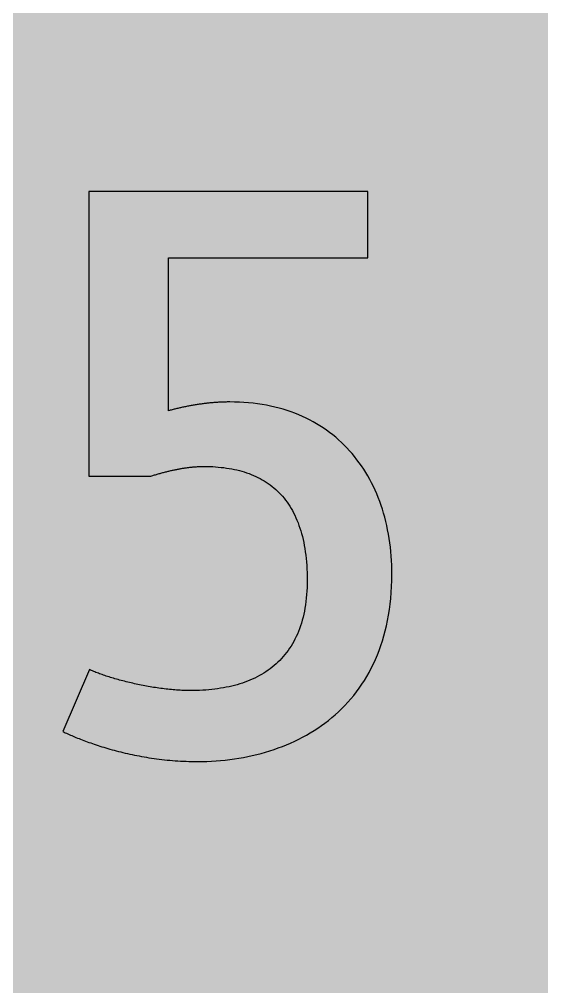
# Model space of a CAD drawing. Header units: millimetres. Extents: x 0 to 212, y 0 to 212.
# Drawn here: x 100.72 to 125.86, y 118.59 to 165.15 of the extents above; entities that cross this region are included whole.
import ezdxf

# ---------------------------------------------------------------- set-up
doc = ezdxf.new("R2010")
doc.units = ezdxf.units.MM

msp = doc.modelspace()

# ---------------------------------------------------------------- hatches: boundary and pattern name
for color, points in [(254, [(211.7189, 105.8869), (211.709, 107.2007), (211.6861, 108.5139), (211.6455, 109.8245), (211.5871, 111.1326), (211.5134, 112.4407), (211.4245, 113.7437), (211.3204, 115.0468), (211.201, 116.3447), (211.0638, 117.6426), (210.9114, 118.9355), (210.7413, 120.2258), (210.5584, 121.5136), (210.3577, 122.7988), (210.1418, 124.079), (209.9107, 125.3566), (209.6643, 126.6292), (209.4027, 127.8992), (209.1258, 129.1641), (208.8337, 130.4239), (208.5264, 131.6812), (208.2038, 132.936), (207.866, 134.1831), (207.5104, 135.4277), (207.1421, 136.6647), (206.7611, 137.8991), (206.3623, 139.1285), (205.9483, 140.3502), (205.5216, 141.5694), (205.0771, 142.781), (204.6199, 143.9901), (204.1474, 145.1915), (203.6623, 146.3853), (203.1619, 147.574), (202.6463, 148.7576), (202.1154, 149.9362), (201.5693, 151.1046), (201.0105, 152.2705), (200.439, 153.4262), (199.8523, 154.5768), (199.2503, 155.7198), (198.6356, 156.8577), (198.0057, 157.9855), (197.3605, 159.1081), (196.7052, 160.2232), (196.0321, 161.3281), (195.3489, 162.4279), (194.6504, 163.5176), (193.9366, 164.6022), (193.2102, 165.6766), (192.471, 166.7434), (191.7167, 167.8), (190.9521, 168.849), (190.1698, 169.8904), (189.3773, 170.9217), (188.5696, 171.9428), (187.7517, 172.9562), (186.9161, 173.9621), (186.0702, 174.9552), (185.2117, 175.9407), (184.338, 176.9161), (183.454, 177.8838), (182.5549, 178.8389), (181.643, 179.7837), (180.721, 180.7185), (179.7837, 181.643), (178.8389, 182.5549), (177.8838, 183.454), (176.9161, 184.338), (175.9407, 185.2117), (174.9552, 186.0702), (173.9621, 186.9161), (172.9562, 187.7492), (171.9428, 188.5696), (170.9217, 189.3773), (169.8904, 190.1698), (168.849, 190.9496), (167.8, 191.7167), (166.7408, 192.471), (165.6766, 193.2102), (164.6022, 193.9366), (163.5176, 194.6504), (162.4279, 195.3489), (161.3281, 196.0321), (160.2232, 196.7052), (159.1081, 197.3631), (157.9855, 198.0057), (156.8577, 198.6356), (155.7198, 199.2503), (154.5768, 199.8523), (153.4262, 200.439), (152.2705, 201.0131), (151.1046, 201.5719), (149.9362, 202.1154), (148.7576, 202.6463), (147.574, 203.1619), (146.3853, 203.6623), (145.1889, 204.15), (143.9875, 204.6199), (142.781, 205.0796), (141.5694, 205.5216), (140.3502, 205.9483), (139.1285, 206.3623), (137.8991, 206.7611), (136.6647, 207.1446), (135.4252, 207.5129), (134.1831, 207.866), (132.9334, 208.2038), (131.6812, 208.5264), (130.4239, 208.8337), (129.1641, 209.1284), (127.8966, 209.4052), (126.6292, 209.6668), (125.3541, 209.9132), (124.0765, 210.1444), (122.7963, 210.3603), (121.5136, 210.5584), (120.2258, 210.7438), (118.9355, 210.9114), (117.6401, 211.0638), (116.3447, 211.201), (115.0468, 211.3229), (113.7437, 211.4271), (112.4382, 211.516), (111.1326, 211.5896), (109.8245, 211.6455), (108.5113, 211.6861), (107.1982, 211.7115), (105.885, 211.7192), (104.5693, 211.7115), (103.2561, 211.6861), (101.9454, 211.6455), (100.6373, 211.5896), (99.3292, 211.516), (98.0262, 211.4271), (96.7232, 211.3229), (95.4253, 211.201), (94.1273, 211.0638), (92.8345, 210.9114), (91.5441, 210.7438), (90.2564, 210.5584), (88.9711, 210.3603), (87.691, 210.1444), (86.4133, 209.9132), (85.1408, 209.6668), (83.8708, 209.4052), (82.6059, 209.1284), (81.346, 208.8337), (80.0887, 208.5264), (78.834, 208.2038), (77.5868, 207.866), (76.3422, 207.5129), (75.1053, 207.1446), (73.8708, 206.7611), (72.6415, 206.3623), (71.4197, 205.9483), (70.2005, 205.5216), (68.9889, 205.0796), (67.7799, 204.6199), (66.5785, 204.15), (65.3847, 203.6623), (64.196, 203.1619), (63.0123, 202.6463), (61.8338, 202.1154), (60.6628, 201.5719), (59.4995, 201.0131), (58.3438, 200.439), (57.1932, 199.8523), (56.0502, 199.2503), (54.9123, 198.6356), (53.7845, 198.0057), (52.6618, 197.3631), (51.5468, 196.7052), (50.4419, 196.0321), (49.342, 195.3489), (48.2524, 194.6504), (47.1678, 193.9366), (46.0934, 193.2102), (45.0266, 192.471), (43.9699, 191.7167), (42.9209, 190.9496), (41.8795, 190.1698), (40.8483, 189.3773), (39.8272, 188.5696), (38.8137, 187.7492), (37.8079, 186.9161), (36.8148, 186.0702), (35.8292, 185.2117), (34.8539, 184.338), (33.8861, 183.454), (32.9311, 182.5549), (31.9862, 181.643), (31.049, 180.7185), (30.1269, 179.7837), (29.2151, 178.8389), (28.3159, 177.8838), (27.432, 176.9161), (26.5582, 175.9407), (25.6997, 174.9552), (24.8539, 173.9621), (24.0208, 172.9562), (23.2004, 171.9428), (22.3926, 170.9217), (21.6002, 169.8904), (20.8204, 168.849), (20.0533, 167.8), (19.2989, 166.7434), (18.5598, 165.6766), (17.8333, 164.6022), (17.1196, 163.5176), (16.4211, 162.4279), (15.7378, 161.3281), (15.0647, 160.2232), (14.4069, 159.1081), (13.7643, 157.9855), (13.1343, 156.8577), (12.5197, 155.7198), (11.9177, 154.5768), (11.3309, 153.4262), (10.7569, 152.2705), (10.1981, 151.1046), (9.6545, 149.9362), (9.1237, 148.7576), (8.6081, 147.574), (8.1077, 146.3853), (7.62, 145.1915), (7.1501, 143.9901), (6.6904, 142.781), (6.2484, 141.5694), (5.8217, 140.3502), (5.4077, 139.1285), (5.0089, 137.8991), (4.6253, 136.6647), (4.257, 135.4277), (3.904, 134.1831), (3.5662, 132.936), (3.2436, 131.6812), (2.9362, 130.4239), (2.6416, 129.1641), (2.3647, 127.8992), (2.1031, 126.6292), (1.8567, 125.3566), (1.6256, 124.079), (1.4097, 122.7988), (1.2116, 121.5136), (1.0262, 120.2258), (0.8585, 118.9355), (0.7061, 117.6426), (0.569, 116.3447), (0.447, 115.0468), (0.3429, 113.7437), (0.254, 112.4407), (0.1803, 111.1326), (0.1245, 109.8245), (0.0838, 108.5139), (0.0584, 107.2007), (0.0508, 105.885), (0.0584, 104.5718), (0.0838, 103.2586), (0.1245, 101.9454), (0.1803, 100.6373), (0.254, 99.3318), (0.3429, 98.0262), (0.447, 96.7232), (0.569, 95.4253), (0.7061, 94.1299), (0.8585, 92.8345), (1.0262, 91.5441), (1.2116, 90.2564), (1.4097, 88.9737), (1.6256, 87.6935), (1.8567, 86.4159), (2.1031, 85.1408), (2.3647, 83.8733), (2.6416, 82.6059), (2.9362, 81.346), (3.2436, 80.0887), (3.5662, 78.8365), (3.904, 77.5868), (4.257, 76.3448), (4.6253, 75.1053), (5.0089, 73.8708), (5.4077, 72.6415), (5.8217, 71.4197), (6.2484, 70.2005), (6.6904, 68.9889), (7.1501, 67.7824), (7.62, 66.581), (8.1077, 65.3847), (8.6081, 64.196), (9.1237, 63.0123), (9.6545, 61.8338), (10.1981, 60.6654), (10.7569, 59.4995), (11.3309, 58.3438), (11.9177, 57.1932), (12.5197, 56.0502), (13.1343, 54.9123), (13.7643, 53.7845), (14.4069, 52.6618), (15.0647, 51.5468), (15.7378, 50.4419), (16.4211, 49.342), (17.1196, 48.2524), (17.8333, 47.1678), (18.5598, 46.0934), (19.2989, 45.0291), (20.0533, 43.9699), (20.8204, 42.9209), (21.6002, 41.8795), (22.3926, 40.8483), (23.2004, 39.8272), (24.0208, 38.8137), (24.8539, 37.8079), (25.6997, 36.8148), (26.5582, 35.8292), (27.432, 34.8539), (28.3159, 33.8861), (29.2151, 32.9311), (30.1269, 31.9862), (31.049, 31.049), (31.9862, 30.1269), (32.9311, 29.2151), (33.8861, 28.3159), (34.8539, 27.432), (35.8292, 26.5582), (36.8148, 25.6997), (37.8079, 24.8539), (38.8137, 24.0182), (39.8272, 23.2004), (40.8483, 22.3926), (41.8795, 21.6002), (42.9209, 20.8178), (43.9699, 20.0533), (45.0266, 19.2989), (46.0934, 18.5598), (47.1678, 17.8333), (48.2524, 17.1196), (49.342, 16.4211), (50.4419, 15.7378), (51.5468, 15.0647), (52.6618, 14.4094), (53.7845, 13.7643), (54.9123, 13.1343), (56.0502, 12.5197), (57.1932, 11.9177), (58.3438, 11.3309), (59.4995, 10.7594), (60.6628, 10.2006), (61.8338, 9.6545), (63.0123, 9.1237), (64.196, 8.6081), (65.3847, 8.1077), (66.5785, 7.6225), (67.7799, 7.1501), (68.9889, 6.6929), (70.2005, 6.2484), (71.4197, 5.8217), (72.6415, 5.4077), (73.8708, 5.0089), (75.1053, 4.6279), (76.3422, 4.2596), (77.5868, 3.904), (78.834, 3.5662), (80.0887, 3.2436), (81.346, 2.9362), (82.6059, 2.6441), (83.8708, 2.3673), (85.1408, 2.1057), (86.4133, 1.8593), (87.691, 1.6281), (88.9711, 1.4122), (90.2564, 1.2116), (91.5441, 1.0287), (92.8345, 0.8585), (94.1273, 0.7061), (95.4253, 0.569), (96.7232, 0.4496), (98.0262, 0.3454), (99.3292, 0.2565), (100.6373, 0.1829), (101.9454, 0.1245), (103.2561, 0.0838), (104.5693, 0.061), (105.885, 0.0533), (107.1982, 0.061), (108.5113, 0.0838), (109.8245, 0.1245), (111.1326, 0.1829), (112.4382, 0.2565), (113.7437, 0.3454), (115.0468, 0.4496), (116.3447, 0.569), (117.6401, 0.7061), (118.9355, 0.8585), (120.2258, 1.0287), (121.5136, 1.2116), (122.7963, 1.4122), (124.0765, 1.6281), (125.3541, 1.8593), (126.6292, 2.1057), (127.8966, 2.3673), (129.1641, 2.6441), (130.4239, 2.9362), (131.6812, 3.2436), (132.9334, 3.5662), (134.1831, 3.904), (135.4252, 4.2596), (136.6647, 4.6279), (137.8991, 5.0089), (139.1285, 5.4077), (140.3502, 5.8217), (141.5694, 6.2484), (142.781, 6.6929), (143.9875, 7.1501), (145.1889, 7.6225), (146.3853, 8.1077), (147.574, 8.6081), (148.7576, 9.1237), (149.9362, 9.6545), (151.1046, 10.2006), (152.2705, 10.7594), (153.4262, 11.3309), (154.5768, 11.9177), (155.7198, 12.5197), (156.8577, 13.1343), (157.9855, 13.7643), (159.1081, 14.4094), (160.2232, 15.0647), (161.3281, 15.7378), (162.4279, 16.4211), (163.5176, 17.1196), (164.6022, 17.8333), (165.6766, 18.5598), (166.7408, 19.2989), (167.8, 20.0533), (168.849, 20.8178), (169.8904, 21.6002), (170.9217, 22.3926), (171.9428, 23.2004), (172.9562, 24.0182), (173.9621, 24.8539), (174.9552, 25.6997), (175.9407, 26.5582), (176.9161, 27.432), (177.8838, 28.3159), (178.8389, 29.2151), (179.7837, 30.1269), (180.721, 31.049), (181.643, 31.9862), (182.5549, 32.9311), (183.454, 33.8861), (184.338, 34.8539), (185.2117, 35.8292), (186.0702, 36.8148), (186.9161, 37.8079), (187.7517, 38.8137), (188.5696, 39.8272), (189.3773, 40.8483), (190.1698, 41.8795), (190.9521, 42.9209), (191.7167, 43.9699), (192.471, 45.0291), (193.2102, 46.0934), (193.9366, 47.1678), (194.6504, 48.2524), (195.3489, 49.342), (196.0321, 50.4419), (196.7052, 51.5468), (197.3605, 52.6618), (198.0057, 53.7845), (198.6356, 54.9123), (199.2503, 56.0502), (199.8523, 57.1932), (200.439, 58.3438), (201.0105, 59.4995), (201.5693, 60.6654), (202.1154, 61.8338), (202.6463, 63.0123), (203.1619, 64.196), (203.6623, 65.3847), (204.1474, 66.581), (204.6199, 67.7824), (205.0771, 68.9889), (205.5216, 70.2005), (205.9483, 71.4197), (206.3623, 72.6415), (206.7611, 73.8708), (207.1421, 75.1053), (207.5104, 76.3448), (207.866, 77.5868), (208.2038, 78.8365), (208.5264, 80.0887), (208.8337, 81.346), (209.1258, 82.6059), (209.4027, 83.8733), (209.6643, 85.1408), (209.9107, 86.4159), (210.1418, 87.6935), (210.3577, 88.9737), (210.5584, 90.2564), (210.7413, 91.5441), (210.9114, 92.8345), (211.0638, 94.1299), (211.201, 95.4253), (211.3204, 96.7232), (211.4245, 98.0262), (211.5134, 99.3318), (211.5871, 100.6373), (211.6455, 101.9454), (211.6861, 103.2586), (211.709, 104.5718), (211.7166, 105.885)]), (59, [(117.4845, 153.6799), (117.4845, 156.8633), (104.0585, 156.8633), (104.0585, 143.1643), (107.0472, 143.1643), (107.0915, 143.1773), (107.1372, 143.1925), (107.1804, 143.2052), (107.2261, 143.2204), (107.2718, 143.2331), (107.315, 143.2458), (107.3607, 143.2585), (107.4039, 143.2712), (107.4471, 143.2839), (107.4928, 143.2966), (107.536, 143.3093), (107.5792, 143.322), (107.6223, 143.3322), (107.6655, 143.3449), (107.7087, 143.3551), (107.7519, 143.3652), (107.7951, 143.3779), (107.8357, 143.3881), (107.8789, 143.3982), (107.9221, 143.4084), (107.9627, 143.4186), (108.0059, 143.4287), (108.0465, 143.4363), (108.0872, 143.4465), (108.1303, 143.4567), (108.171, 143.4643), (108.2116, 143.4719), (108.2523, 143.4821), (108.2929, 143.4897), (108.3335, 143.4973), (108.3742, 143.5049), (108.4123, 143.5125), (108.4529, 143.5202), (108.4936, 143.5252), (108.5317, 143.5329), (108.5723, 143.5405), (108.6104, 143.5456), (108.651, 143.5506), (108.6891, 143.5583), (108.7272, 143.5633), (108.7679, 143.5684), (108.806, 143.5735), (108.8441, 143.5786), (108.8822, 143.5837), (108.9203, 143.5887), (108.9558, 143.5913), (108.9939, 143.5964), (109.032, 143.5989), (109.0701, 143.604), (109.1057, 143.6065), (109.1438, 143.6091), (109.1794, 143.6116), (109.2149, 143.6141), (109.253, 143.6167), (109.2886, 143.6192), (109.3241, 143.6218), (109.3597, 143.6243), (109.3953, 143.6243), (109.4308, 143.6268), (109.4664, 143.6268), (109.5019, 143.6268), (109.5375, 143.6294), (109.5705, 143.6294), (109.6061, 143.6294), (109.7483, 143.6268), (109.888, 143.6243), (110.0252, 143.6192), (110.1598, 143.6091), (110.2944, 143.5989), (110.429, 143.5862), (110.5586, 143.571), (110.6881, 143.5532), (110.8151, 143.5354), (110.9421, 143.5125), (111.0666, 143.4871), (111.1885, 143.4592), (111.3079, 143.4287), (111.4273, 143.3982), (111.5441, 143.3627), (111.6584, 143.3246), (111.7727, 143.2839), (111.8819, 143.2433), (111.9911, 143.1976), (112.1004, 143.1493), (112.2045, 143.0985), (112.3086, 143.0452), (112.4077, 142.9893), (112.5068, 142.9309), (112.6058, 142.8699), (112.6998, 142.8064), (112.7912, 142.7378), (112.8827, 142.6693), (112.9716, 142.5956), (113.0579, 142.5219), (113.1418, 142.4432), (113.2256, 142.3619), (113.3043, 142.2781), (113.3831, 142.1917), (113.4567, 142.1028), (113.5304, 142.0114), (113.6015, 141.9149), (113.6701, 141.8158), (113.7361, 141.7142), (113.7996, 141.6101), (113.8606, 141.5034), (113.919, 141.3916), (113.9774, 141.2799), (114.0308, 141.163), (114.0816, 141.0437), (114.1324, 140.9192), (114.1781, 140.7947), (114.2213, 140.6652), (114.2644, 140.5331), (114.3025, 140.3985), (114.3406, 140.2588), (114.3737, 140.1166), (114.4041, 139.9718), (114.4346, 139.8245), (114.46, 139.6721), (114.4829, 139.5171), (114.5032, 139.3596), (114.5235, 139.1971), (114.5388, 139.032), (114.5515, 138.8643), (114.5591, 138.6916), (114.5667, 138.5164), (114.5718, 138.3386), (114.5718, 138.1557), (114.5718, 137.9753), (114.5667, 137.8001), (114.5565, 137.6274), (114.5464, 137.4572), (114.5311, 137.2921), (114.5108, 137.1295), (114.4905, 136.9695), (114.4651, 136.8146), (114.4372, 136.6622), (114.4041, 136.5123), (114.3711, 136.3675), (114.333, 136.2253), (114.2924, 136.0856), (114.2492, 135.951), (114.2009, 135.8189), (114.1527, 135.6893), (114.0993, 135.5623), (114.0435, 135.4404), (113.985, 135.321), (113.9241, 135.2042), (113.8606, 135.0899), (113.7945, 134.9807), (113.7234, 134.874), (113.6523, 134.7699), (113.5786, 134.6683), (113.4999, 134.5692), (113.4212, 134.4752), (113.3373, 134.3812), (113.2535, 134.2923), (113.1646, 134.206), (113.0757, 134.1247), (112.9817, 134.0434), (112.8878, 133.9647), (112.7912, 133.891), (112.6896, 133.8174), (112.588, 133.7488), (112.4839, 133.6827), (112.3798, 133.6192), (112.2705, 133.5583), (112.1588, 133.4999), (112.047, 133.444), (111.9327, 133.3906), (111.8159, 133.3398), (111.6965, 133.2916), (111.5746, 133.2459), (111.4527, 133.2027), (111.3282, 133.162), (111.2012, 133.1239), (111.0717, 133.0884), (110.9421, 133.0579), (110.81, 133.0274), (110.6754, 132.9969), (110.5408, 132.9715), (110.4036, 132.9487), (110.2639, 132.9284), (110.1242, 132.908), (109.982, 132.8928), (109.8398, 132.8776), (109.6924, 132.8674), (109.5477, 132.8572), (109.3978, 132.8496), (109.2505, 132.8445), (109.0981, 132.842), (108.9457, 132.8395), (108.8669, 132.8395), (108.7857, 132.842), (108.7044, 132.8445), (108.6206, 132.8471), (108.5393, 132.8496), (108.4555, 132.8547), (108.3716, 132.8598), (108.2904, 132.8649), (108.204, 132.8699), (108.1202, 132.8776), (108.0364, 132.8852), (107.95, 132.8928), (107.8662, 132.903), (107.7798, 132.9106), (107.696, 132.9207), (107.6096, 132.9334), (107.5258, 132.9436), (107.4395, 132.9563), (107.3531, 132.9665), (107.2693, 132.9817), (107.1829, 132.9944), (107.0966, 133.0071), (107.0127, 133.0223), (106.9264, 133.0376), (106.8426, 133.0528), (106.7587, 133.0681), (106.6749, 133.0833), (106.5911, 133.1011), (106.5073, 133.1163), (106.4235, 133.1341), (106.3422, 133.1519), (106.2584, 133.1697), (106.1771, 133.19), (106.0958, 133.2078), (106.0171, 133.2255), (105.9358, 133.2459), (105.857, 133.2662), (105.7783, 133.2865), (105.7021, 133.3043), (105.6234, 133.3246), (105.5472, 133.3475), (105.4735, 133.3678), (105.3973, 133.3881), (105.3236, 133.4084), (105.2525, 133.4313), (105.1789, 133.4516), (105.1103, 133.4745), (105.0392, 133.4948), (104.9706, 133.5176), (104.9045, 133.5405), (104.836, 133.5608), (104.7725, 133.5837), (104.709, 133.6065), (104.6455, 133.6294), (104.5845, 133.6497), (104.5235, 133.6726), (104.4651, 133.6954), (104.4092, 133.7183), (104.3534, 133.7386), (104.2975, 133.7615), (104.2441, 133.7843), (104.1933, 133.8072), (104.1451, 133.8275), (104.0968, 133.8504), (102.8167, 130.8622), (102.87, 130.8354), (102.9284, 130.81), (102.9868, 130.7821), (103.0478, 130.7541), (103.1113, 130.7287), (103.1748, 130.7008), (103.2408, 130.6728), (103.3069, 130.6424), (103.3755, 130.6144), (103.4466, 130.5865), (103.5202, 130.556), (103.5939, 130.5281), (103.6676, 130.4976), (103.7463, 130.4671), (103.825, 130.4366), (103.9038, 130.4087), (103.9876, 130.3782), (104.0689, 130.3477), (104.1552, 130.3172), (104.2416, 130.2868), (104.328, 130.2563), (104.4169, 130.2283), (104.5083, 130.1979), (104.5997, 130.1674), (104.6937, 130.1394), (104.7877, 130.109), (104.8842, 130.081), (104.9833, 130.0505), (105.0823, 130.0226), (105.1814, 129.9947), (105.283, 129.9667), (105.3871, 129.9388), (105.4913, 129.9134), (105.598, 129.8854), (105.7046, 129.86), (105.8113, 129.8346), (105.9205, 129.8092), (106.0323, 129.7838), (106.1441, 129.761), (106.2558, 129.7356), (106.3701, 129.7127), (106.487, 129.6924), (106.6038, 129.6695), (106.7206, 129.6492), (106.84, 129.6289), (106.9594, 129.6086), (107.0813, 129.5908), (107.2032, 129.573), (107.3277, 129.5552), (107.4522, 129.54), (107.5766, 129.5248), (107.7036, 129.5121), (107.8306, 129.4968), (107.9602, 129.4867), (108.0897, 129.474), (108.2192, 129.4638), (108.3513, 129.4562), (108.4834, 129.4486), (108.6155, 129.4409), (108.7501, 129.4359), (108.8847, 129.4308), (109.0219, 129.4282), (109.159, 129.4257), (109.2962, 129.4257), (109.5197, 129.4282), (109.7432, 129.4333), (109.9668, 129.4435), (110.1877, 129.4562), (110.4087, 129.474), (110.6297, 129.4968), (110.8507, 129.5222), (111.0691, 129.5502), (111.285, 129.5857), (111.5035, 129.6238), (111.7168, 129.6645), (111.9327, 129.7102), (112.1435, 129.761), (112.3544, 129.8143), (112.5626, 129.8753), (112.7709, 129.9362), (112.9767, 130.0048), (113.1799, 130.0759), (113.3805, 130.1521), (113.5812, 130.2309), (113.7768, 130.3147), (113.9723, 130.4036), (114.1628, 130.4976), (114.3533, 130.5966), (114.5388, 130.6982), (114.7216, 130.8049), (114.9045, 130.9167), (115.0823, 131.031), (115.2576, 131.1529), (115.4278, 131.2774), (115.5979, 131.4069), (115.7605, 131.5415), (115.9231, 131.6787), (116.0805, 131.8235), (116.2355, 131.9708), (116.3853, 132.1232), (116.5327, 132.2807), (116.6749, 132.4432), (116.8121, 132.6109), (116.9467, 132.7836), (117.0762, 132.9614), (117.2032, 133.1417), (117.3226, 133.3297), (117.4394, 133.5202), (117.5512, 133.7183), (117.6579, 133.919), (117.7595, 134.1247), (117.8585, 134.3381), (117.95, 134.554), (118.0363, 134.7749), (118.1176, 135.0035), (118.1938, 135.2347), (118.2649, 135.4709), (118.3284, 135.7147), (118.3894, 135.9611), (118.4427, 136.2151), (118.4885, 136.4742), (118.5316, 136.7358), (118.5672, 137.0051), (118.5951, 137.2794), (118.618, 137.5588), (118.6332, 137.8433), (118.6434, 138.1328), (118.6485, 138.43), (118.6459, 138.6535), (118.6383, 138.877), (118.6282, 139.098), (118.6155, 139.3165), (118.5951, 139.5324), (118.5748, 139.7457), (118.5469, 139.9591), (118.5164, 140.1674), (118.4808, 140.3756), (118.4427, 140.5788), (118.3996, 140.782), (118.3538, 140.9827), (118.303, 141.1808), (118.2497, 141.3739), (118.1913, 141.5669), (118.1278, 141.7574), (118.0617, 141.9428), (117.9906, 142.1282), (117.917, 142.3086), (117.8382, 142.4864), (117.7569, 142.6642), (117.6731, 142.8344), (117.5817, 143.0045), (117.4902, 143.1722), (117.3937, 143.3347), (117.2921, 143.4948), (117.188, 143.6522), (117.0788, 143.8046), (116.967, 143.9545), (116.8527, 144.1018), (116.7333, 144.2466), (116.6114, 144.3863), (116.4844, 144.5235), (116.3549, 144.6555), (116.2202, 144.7851), (116.0831, 144.9095), (115.9434, 145.0315), (115.7986, 145.1508), (115.6513, 145.2651), (115.4989, 145.3744), (115.3439, 145.481), (115.1865, 145.5826), (115.0239, 145.6817), (114.8588, 145.7757), (114.6886, 145.8671), (114.5184, 145.9535), (114.3406, 146.0348), (114.1628, 146.1135), (113.98, 146.1872), (113.7945, 146.2557), (113.604, 146.3192), (113.4135, 146.3802), (113.218, 146.4361), (113.0173, 146.4869), (112.8141, 146.5326), (112.6109, 146.5732), (112.4001, 146.6113), (112.1893, 146.6444), (111.9734, 146.6698), (111.7549, 146.6926), (111.5314, 146.7104), (111.3079, 146.7231), (111.0793, 146.7307), (110.8481, 146.7333), (110.805, 146.7333), (110.7592, 146.7333), (110.7161, 146.7333), (110.6729, 146.7307), (110.6272, 146.7307), (110.5814, 146.7282), (110.5383, 146.7282), (110.4925, 146.7256), (110.4468, 146.7231), (110.4011, 146.7231), (110.3554, 146.7206), (110.3097, 146.718), (110.2639, 146.7155), (110.2182, 146.7104), (110.1725, 146.7079), (110.1242, 146.7053), (110.0785, 146.7002), (110.0328, 146.6977), (109.9845, 146.6926), (109.9388, 146.6901), (109.8931, 146.685), (109.8448, 146.6799), (109.7991, 146.6748), (109.7509, 146.6698), (109.7051, 146.6647), (109.6569, 146.6596), (109.6086, 146.6545), (109.5629, 146.6469), (109.5146, 146.6418), (109.4689, 146.6342), (109.4207, 146.6291), (109.3724, 146.6215), (109.3267, 146.6139), (109.2784, 146.6088), (109.2327, 146.6012), (109.1844, 146.5936), (109.1362, 146.5859), (109.0905, 146.5758), (109.0422, 146.5682), (108.9965, 146.5605), (108.9482, 146.5529), (108.9025, 146.5428), (108.8542, 146.5351), (108.8085, 146.525), (108.7603, 146.5174), (108.7145, 146.5072), (108.6688, 146.497), (108.6231, 146.4869), (108.5748, 146.4767), (108.5291, 146.4666), (108.4834, 146.4564), (108.4377, 146.4462), (108.392, 146.4361), (108.3462, 146.4259), (108.3005, 146.4132), (108.2548, 146.4031), (108.2091, 146.3904), (108.1659, 146.3802), (108.1202, 146.3675), (108.0745, 146.3548), (108.0313, 146.3446), (107.9856, 146.3319), (107.9424, 146.3192), (107.8992, 146.3065), (107.9003, 153.6799)])]:
    msp.add_hatch(color=color).paths.add_polyline_path(points)

# ---------------------------------------------------------------- linework, layer by layer
at = {"color": 59}
msp.add_lwpolyline([(117.4845, 153.6799), (117.4845, 156.8633), (104.0585, 156.8633), (104.0585, 143.1643), (107.0472, 143.1643), (107.0915, 143.1773), (107.1372, 143.1925), (107.1804, 143.2052), (107.2261, 143.2204), (107.2718, 143.2331), (107.315, 143.2458), (107.3607, 143.2585), (107.4039, 143.2712), (107.4471, 143.2839), (107.4928, 143.2966), (107.536, 143.3093), (107.5792, 143.322), (107.6223, 143.3322), (107.6655, 143.3449), (107.7087, 143.3551), (107.7519, 143.3652), (107.7951, 143.3779), (107.8357, 143.3881), (107.8789, 143.3982), (107.9221, 143.4084), (107.9627, 143.4186), (108.0059, 143.4287), (108.0465, 143.4363), (108.0872, 143.4465), (108.1303, 143.4567), (108.171, 143.4643), (108.2116, 143.4719), (108.2523, 143.4821), (108.2929, 143.4897), (108.3335, 143.4973), (108.3742, 143.5049), (108.4123, 143.5125), (108.4529, 143.5202), (108.4936, 143.5252), (108.5317, 143.5329), (108.5723, 143.5405), (108.6104, 143.5456), (108.651, 143.5506), (108.6891, 143.5583), (108.7272, 143.5633), (108.7679, 143.5684), (108.806, 143.5735), (108.8441, 143.5786), (108.8822, 143.5837), (108.9203, 143.5887), (108.9558, 143.5913), (108.9939, 143.5964), (109.032, 143.5989), (109.0701, 143.604), (109.1057, 143.6065), (109.1438, 143.6091), (109.1794, 143.6116), (109.2149, 143.6141), (109.253, 143.6167), (109.2886, 143.6192), (109.3241, 143.6218), (109.3597, 143.6243), (109.3953, 143.6243), (109.4308, 143.6268), (109.4664, 143.6268), (109.5019, 143.6268), (109.5375, 143.6294), (109.5705, 143.6294), (109.6061, 143.6294), (109.7483, 143.6268), (109.888, 143.6243), (110.0252, 143.6192), (110.1598, 143.6091), (110.2944, 143.5989), (110.429, 143.5862), (110.5586, 143.571), (110.6881, 143.5532), (110.8151, 143.5354), (110.9421, 143.5125), (111.0666, 143.4871), (111.1885, 143.4592), (111.3079, 143.4287), (111.4273, 143.3982), (111.5441, 143.3627), (111.6584, 143.3246), (111.7727, 143.2839), (111.8819, 143.2433), (111.9911, 143.1976), (112.1004, 143.1493), (112.2045, 143.0985), (112.3086, 143.0452), (112.4077, 142.9893), (112.5068, 142.9309), (112.6058, 142.8699), (112.6998, 142.8064), (112.7912, 142.7378), (112.8827, 142.6693), (112.9716, 142.5956), (113.0579, 142.5219), (113.1418, 142.4432), (113.2256, 142.3619), (113.3043, 142.2781), (113.3831, 142.1917), (113.4567, 142.1028), (113.5304, 142.0114), (113.6015, 141.9149), (113.6701, 141.8158), (113.7361, 141.7142), (113.7996, 141.6101), (113.8606, 141.5034), (113.919, 141.3916), (113.9774, 141.2799), (114.0308, 141.163), (114.0816, 141.0437), (114.1324, 140.9192), (114.1781, 140.7947), (114.2213, 140.6652), (114.2644, 140.5331), (114.3025, 140.3985), (114.3406, 140.2588), (114.3737, 140.1166), (114.4041, 139.9718), (114.4346, 139.8245), (114.46, 139.6721), (114.4829, 139.5171), (114.5032, 139.3596), (114.5235, 139.1971), (114.5388, 139.032), (114.5515, 138.8643), (114.5591, 138.6916), (114.5667, 138.5164), (114.5718, 138.3386), (114.5718, 138.1557), (114.5718, 137.9753), (114.5667, 137.8001), (114.5565, 137.6274), (114.5464, 137.4572), (114.5311, 137.2921), (114.5108, 137.1295), (114.4905, 136.9695), (114.4651, 136.8146), (114.4372, 136.6622), (114.4041, 136.5123), (114.3711, 136.3675), (114.333, 136.2253), (114.2924, 136.0856), (114.2492, 135.951), (114.2009, 135.8189), (114.1527, 135.6893), (114.0993, 135.5623), (114.0435, 135.4404), (113.985, 135.321), (113.9241, 135.2042), (113.8606, 135.0899), (113.7945, 134.9807), (113.7234, 134.874), (113.6523, 134.7699), (113.5786, 134.6683), (113.4999, 134.5692), (113.4212, 134.4752), (113.3373, 134.3812), (113.2535, 134.2923), (113.1646, 134.206), (113.0757, 134.1247), (112.9817, 134.0434), (112.8878, 133.9647), (112.7912, 133.891), (112.6896, 133.8174), (112.588, 133.7488), (112.4839, 133.6827), (112.3798, 133.6192), (112.2705, 133.5583), (112.1588, 133.4999), (112.047, 133.444), (111.9327, 133.3906), (111.8159, 133.3398), (111.6965, 133.2916), (111.5746, 133.2459), (111.4527, 133.2027), (111.3282, 133.162), (111.2012, 133.1239), (111.0717, 133.0884), (110.9421, 133.0579), (110.81, 133.0274), (110.6754, 132.9969), (110.5408, 132.9715), (110.4036, 132.9487), (110.2639, 132.9284), (110.1242, 132.908), (109.982, 132.8928), (109.8398, 132.8776), (109.6924, 132.8674), (109.5477, 132.8572), (109.3978, 132.8496), (109.2505, 132.8445), (109.0981, 132.842), (108.9457, 132.8395), (108.8669, 132.8395), (108.7857, 132.842), (108.7044, 132.8445), (108.6206, 132.8471), (108.5393, 132.8496), (108.4555, 132.8547), (108.3716, 132.8598), (108.2904, 132.8649), (108.204, 132.8699), (108.1202, 132.8776), (108.0364, 132.8852), (107.95, 132.8928), (107.8662, 132.903), (107.7798, 132.9106), (107.696, 132.9207), (107.6096, 132.9334), (107.5258, 132.9436), (107.4395, 132.9563), (107.3531, 132.9665), (107.2693, 132.9817), (107.1829, 132.9944), (107.0966, 133.0071), (107.0127, 133.0223), (106.9264, 133.0376), (106.8426, 133.0528), (106.7587, 133.0681), (106.6749, 133.0833), (106.5911, 133.1011), (106.5073, 133.1163), (106.4235, 133.1341), (106.3422, 133.1519), (106.2584, 133.1697), (106.1771, 133.19), (106.0958, 133.2078), (106.0171, 133.2255), (105.9358, 133.2459), (105.857, 133.2662), (105.7783, 133.2865), (105.7021, 133.3043), (105.6234, 133.3246), (105.5472, 133.3475), (105.4735, 133.3678), (105.3973, 133.3881), (105.3236, 133.4084), (105.2525, 133.4313), (105.1789, 133.4516), (105.1103, 133.4745), (105.0392, 133.4948), (104.9706, 133.5176), (104.9045, 133.5405), (104.836, 133.5608), (104.7725, 133.5837), (104.709, 133.6065), (104.6455, 133.6294), (104.5845, 133.6497), (104.5235, 133.6726), (104.4651, 133.6954), (104.4092, 133.7183), (104.3534, 133.7386), (104.2975, 133.7615), (104.2441, 133.7843), (104.1933, 133.8072), (104.1451, 133.8275), (104.0968, 133.8504), (102.8167, 130.8622), (102.87, 130.8354), (102.9284, 130.81), (102.9868, 130.7821), (103.0478, 130.7541), (103.1113, 130.7287), (103.1748, 130.7008), (103.2408, 130.6728), (103.3069, 130.6424), (103.3755, 130.6144), (103.4466, 130.5865), (103.5202, 130.556), (103.5939, 130.5281), (103.6676, 130.4976), (103.7463, 130.4671), (103.825, 130.4366), (103.9038, 130.4087), (103.9876, 130.3782), (104.0689, 130.3477), (104.1552, 130.3172), (104.2416, 130.2868), (104.328, 130.2563), (104.4169, 130.2283), (104.5083, 130.1979), (104.5997, 130.1674), (104.6937, 130.1394), (104.7877, 130.109), (104.8842, 130.081), (104.9833, 130.0505), (105.0823, 130.0226), (105.1814, 129.9947), (105.283, 129.9667), (105.3871, 129.9388), (105.4913, 129.9134), (105.598, 129.8854), (105.7046, 129.86), (105.8113, 129.8346), (105.9205, 129.8092), (106.0323, 129.7838), (106.1441, 129.761), (106.2558, 129.7356), (106.3701, 129.7127), (106.487, 129.6924), (106.6038, 129.6695), (106.7206, 129.6492), (106.84, 129.6289), (106.9594, 129.6086), (107.0813, 129.5908), (107.2032, 129.573), (107.3277, 129.5552), (107.4522, 129.54), (107.5766, 129.5248), (107.7036, 129.5121), (107.8306, 129.4968), (107.9602, 129.4867), (108.0897, 129.474), (108.2192, 129.4638), (108.3513, 129.4562), (108.4834, 129.4486), (108.6155, 129.4409), (108.7501, 129.4359), (108.8847, 129.4308), (109.0219, 129.4282), (109.159, 129.4257), (109.2962, 129.4257), (109.5197, 129.4282), (109.7432, 129.4333), (109.9668, 129.4435), (110.1877, 129.4562), (110.4087, 129.474), (110.6297, 129.4968), (110.8507, 129.5222), (111.0691, 129.5502), (111.285, 129.5857), (111.5035, 129.6238), (111.7168, 129.6645), (111.9327, 129.7102), (112.1435, 129.761), (112.3544, 129.8143), (112.5626, 129.8753), (112.7709, 129.9362), (112.9767, 130.0048), (113.1799, 130.0759), (113.3805, 130.1521), (113.5812, 130.2309), (113.7768, 130.3147), (113.9723, 130.4036), (114.1628, 130.4976), (114.3533, 130.5966), (114.5388, 130.6982), (114.7216, 130.8049), (114.9045, 130.9167), (115.0823, 131.031), (115.2576, 131.1529), (115.4278, 131.2774), (115.5979, 131.4069), (115.7605, 131.5415), (115.9231, 131.6787), (116.0805, 131.8235), (116.2355, 131.9708), (116.3853, 132.1232), (116.5327, 132.2807), (116.6749, 132.4432), (116.8121, 132.6109), (116.9467, 132.7836), (117.0762, 132.9614), (117.2032, 133.1417), (117.3226, 133.3297), (117.4394, 133.5202), (117.5512, 133.7183), (117.6579, 133.919), (117.7595, 134.1247), (117.8585, 134.3381), (117.95, 134.554), (118.0363, 134.7749), (118.1176, 135.0035), (118.1938, 135.2347), (118.2649, 135.4709), (118.3284, 135.7147), (118.3894, 135.9611), (118.4427, 136.2151), (118.4885, 136.4742), (118.5316, 136.7358), (118.5672, 137.0051), (118.5951, 137.2794), (118.618, 137.5588), (118.6332, 137.8433), (118.6434, 138.1328), (118.6485, 138.43), (118.6459, 138.6535), (118.6383, 138.877), (118.6282, 139.098), (118.6155, 139.3165), (118.5951, 139.5324), (118.5748, 139.7457), (118.5469, 139.9591), (118.5164, 140.1674), (118.4808, 140.3756), (118.4427, 140.5788), (118.3996, 140.782), (118.3538, 140.9827), (118.303, 141.1808), (118.2497, 141.3739), (118.1913, 141.5669), (118.1278, 141.7574), (118.0617, 141.9428), (117.9906, 142.1282), (117.917, 142.3086), (117.8382, 142.4864), (117.7569, 142.6642), (117.6731, 142.8344), (117.5817, 143.0045), (117.4902, 143.1722), (117.3937, 143.3347), (117.2921, 143.4948), (117.188, 143.6522), (117.0788, 143.8046), (116.967, 143.9545), (116.8527, 144.1018), (116.7333, 144.2466), (116.6114, 144.3863), (116.4844, 144.5235), (116.3549, 144.6555), (116.2202, 144.7851), (116.0831, 144.9095), (115.9434, 145.0315), (115.7986, 145.1508), (115.6513, 145.2651), (115.4989, 145.3744), (115.3439, 145.481), (115.1865, 145.5826), (115.0239, 145.6817), (114.8588, 145.7757), (114.6886, 145.8671), (114.5184, 145.9535), (114.3406, 146.0348), (114.1628, 146.1135), (113.98, 146.1872), (113.7945, 146.2557), (113.604, 146.3192), (113.4135, 146.3802), (113.218, 146.4361), (113.0173, 146.4869), (112.8141, 146.5326), (112.6109, 146.5732), (112.4001, 146.6113), (112.1893, 146.6444), (111.9734, 146.6698), (111.7549, 146.6926), (111.5314, 146.7104), (111.3079, 146.7231), (111.0793, 146.7307), (110.8481, 146.7333), (110.805, 146.7333), (110.7592, 146.7333), (110.7161, 146.7333), (110.6729, 146.7307), (110.6272, 146.7307), (110.5814, 146.7282), (110.5383, 146.7282), (110.4925, 146.7256), (110.4468, 146.7231), (110.4011, 146.7231), (110.3554, 146.7206), (110.3097, 146.718), (110.2639, 146.7155), (110.2182, 146.7104), (110.1725, 146.7079), (110.1242, 146.7053), (110.0785, 146.7002), (110.0328, 146.6977), (109.9845, 146.6926), (109.9388, 146.6901), (109.8931, 146.685), (109.8448, 146.6799), (109.7991, 146.6748), (109.7509, 146.6698), (109.7051, 146.6647), (109.6569, 146.6596), (109.6086, 146.6545), (109.5629, 146.6469), (109.5146, 146.6418), (109.4689, 146.6342), (109.4207, 146.6291), (109.3724, 146.6215), (109.3267, 146.6139), (109.2784, 146.6088), (109.2327, 146.6012), (109.1844, 146.5936), (109.1362, 146.5859), (109.0905, 146.5758), (109.0422, 146.5682), (108.9965, 146.5605), (108.9482, 146.5529), (108.9025, 146.5428), (108.8542, 146.5351), (108.8085, 146.525), (108.7603, 146.5174), (108.7145, 146.5072), (108.6688, 146.497), (108.6231, 146.4869), (108.5748, 146.4767), (108.5291, 146.4666), (108.4834, 146.4564), (108.4377, 146.4462), (108.392, 146.4361), (108.3462, 146.4259), (108.3005, 146.4132), (108.2548, 146.4031), (108.2091, 146.3904), (108.1659, 146.3802), (108.1202, 146.3675), (108.0745, 146.3548), (108.0313, 146.3446), (107.9856, 146.3319), (107.9424, 146.3192), (107.8992, 146.3065), (107.9003, 153.6799), (117.4845, 153.6799)], dxfattribs=at)

doc.saveas('drawing.dxf')
